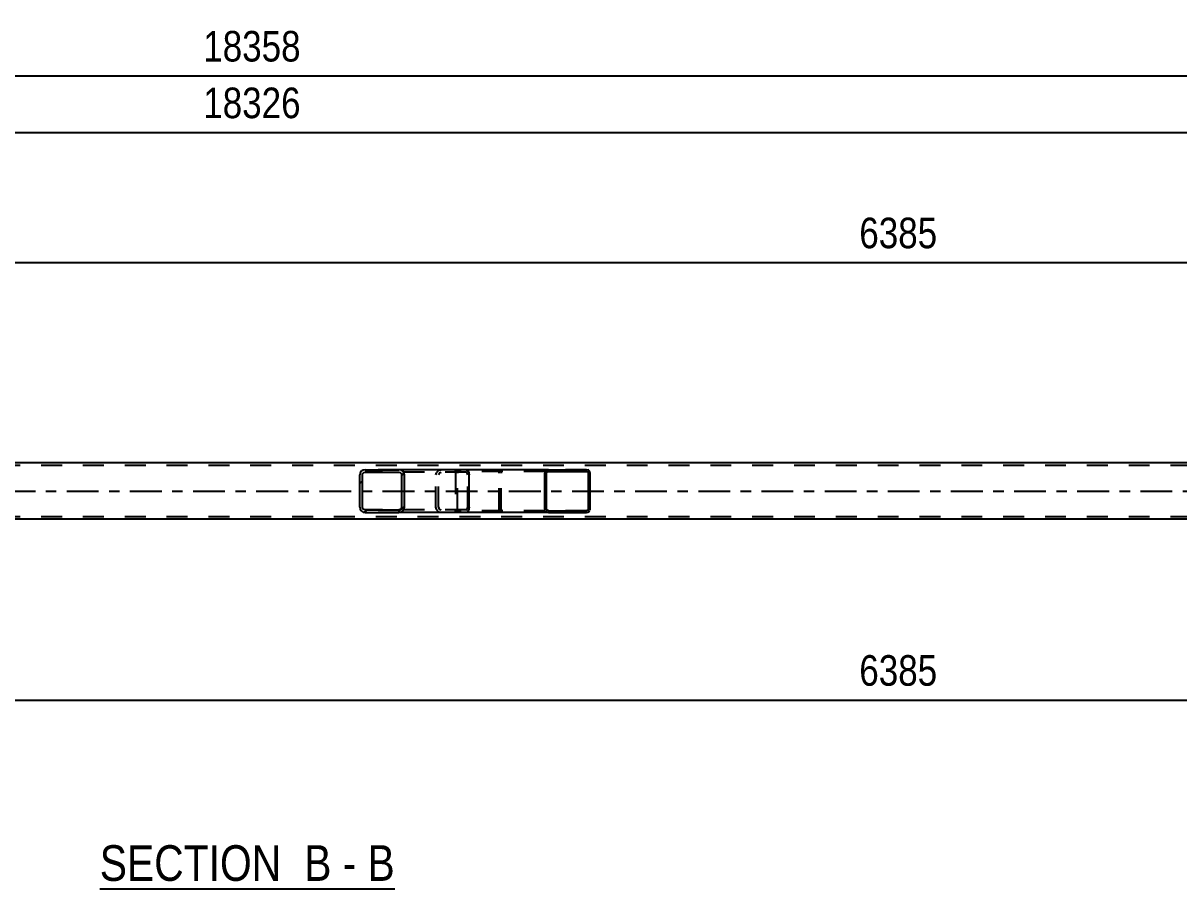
# Model space of a CAD drawing. Header units: millimetres. Extents: x 0 to 841, y 0 to 594.
# Drawn here: x 372.9 to 481.2, y 206.8 to 288 of the extents above; entities that cross this region are included whole.
import ezdxf

# ---------------------------------------------------------------- set-up
doc = ezdxf.new("R2010")
doc.units = ezdxf.units.MM
doc.linetypes.add('DXK_LINE_DOT2', pattern=[3.9198, 1.9599, -1.9599])
doc.linetypes.add('DXK_LINE_DOT3', pattern=[5.9187, 2.979, -0.9799, 0.9799, -0.9799])
doc.styles.add('Arial Narrow', font='ARIALN.TTF', dxfattribs={"height": 0.2})

# ---------------------------------------------------------------- blocks, each defined once
blk = doc.blocks.new('Unknown-318885939-12 - 2780')
at = {"color": 6, "linetype": 'Continuous'}
blk.add_line((380.07, 206.83), (407.72, 206.83), dxfattribs=at)
at = {"color": 0, "linetype": 'Continuous'}
for points in [[(398.18, 207.58), (398.18, 211.08), (380.07, 211.08), (380.07, 207.58)], [(401.79, 207.58), (401.79, 211.08), (399.23, 211.08), (399.23, 207.58)], [(404.11, 207.58), (404.11, 211.08), (402.84, 211.08), (402.84, 207.58)], [(407.72, 207.58), (407.72, 211.08), (405.16, 211.08), (405.16, 207.58)]]:
    blk.add_wipeout(points, dxfattribs=at)
at = {"color": 7, "linetype": 'Continuous', "style": 'Arial Narrow'}
for s, p in [('SECTION ', (380.07, 207.58)), ('B', (399.23, 207.58)), ('B', (405.16, 207.58)), ('-', (402.84, 207.58))]:
    blk.add_text(s, height=3.34, dxfattribs=at).set_placement(p)
blk = doc.blocks.new('Part-318885939-2904 - 2780')
at = {"linetype": 'Continuous'}
h = blk.add_hatch(dxfattribs=at)
h.set_pattern_fill('', scale=0.7, style=0, pattern_type=0)
h.set_pattern_definition([(45, (426.0023, 245.9117), (-1.57154, 1.57154), [])])
h.paths.add_polyline_path([(426.03, 245.79), (426, 245.91), (425.93, 246.02), (425.82, 246.08), (425.69, 246.11), (422.11, 246.11), (421.98, 246.08), (421.87, 246.02), (421.8, 245.91), (421.77, 245.79), (421.77, 242.43), (421.8, 242.31), (421.87, 242.2), (421.98, 242.13), (422.11, 242.11), (425.69, 242.11), (425.82, 242.13), (425.93, 242.2), (426, 242.31), (426.03, 242.43)])
h.paths.add_polyline_path([(425.84, 242.37), (425.81, 242.32), (425.75, 242.28), (425.69, 242.27), (422.11, 242.27), (422.05, 242.28), (421.99, 242.32), (421.95, 242.37), (421.94, 242.43), (421.94, 245.79), (421.95, 245.85), (421.99, 245.9), (422.05, 245.94), (422.11, 245.95), (425.69, 245.95), (425.75, 245.94), (425.81, 245.9), (425.84, 245.85), (425.86, 245.79), (425.86, 242.43)])
at = {"color": 7, "linetype": 'DXK_LINE_DOT2'}
for p, q in [((413.43, 245.81), (413.45, 245.91)), ((413.64, 245.9), (413.61, 245.85)), ((413.63, 246.08), (413.76, 246.11)), ((413.7, 245.94), (413.64, 245.9)), ((413.76, 245.95), (413.7, 245.94)), ((414.41, 246.11), (413.76, 246.11)), ((425.69, 245.95), (413.76, 245.95)), ((417.34, 246.11), (417.47, 246.08)), ((417.4, 245.94), (417.34, 245.95)), ((417.46, 245.9), (417.4, 245.94)), ((417.5, 245.85), (417.46, 245.9)), ((417.65, 245.91), (417.68, 245.79)), ((425.69, 246.11), (422.11, 246.11)), ((413.42, 245.79), (413.43, 245.81)), ((413.42, 245.79), (413.42, 242.43)), ((413.61, 245.85), (413.59, 245.79)), ((413.59, 242.43), (413.59, 245.79)), ((417.51, 245.79), (417.5, 245.85)), ((417.51, 242.43), (417.51, 245.79)), ((417.68, 242.43), (417.68, 245.79)), ((413.45, 242.31), (413.42, 242.43)), ((413.59, 242.43), (413.61, 242.37)), ((413.61, 242.37), (413.64, 242.32)), ((413.76, 242.11), (413.63, 242.13)), ((413.64, 242.32), (413.7, 242.28)), ((413.7, 242.28), (413.76, 242.27)), ((425.69, 242.27), (413.76, 242.27)), ((414.41, 242.11), (413.76, 242.11)), ((417.34, 242.27), (417.4, 242.28)), ((417.47, 242.13), (417.34, 242.11)), ((417.4, 242.28), (417.46, 242.32)), ((417.46, 242.32), (417.5, 242.37)), ((417.5, 242.37), (417.51, 242.43)), ((417.68, 242.43), (417.65, 242.31)), ((425.69, 242.11), (422.11, 242.11))]:
    blk.add_line(p, q, dxfattribs=at)
at = {"color": 2, "linetype": 'Continuous'}
for p, q in [((422.11, 246.11), (414.41, 246.11)), ((421.8, 245.91), (421.77, 245.79)), ((421.95, 245.85), (421.99, 245.9)), ((422.11, 246.11), (421.98, 246.08)), ((421.99, 245.9), (422.05, 245.94)), ((422.05, 245.94), (422.11, 245.95)), ((422.11, 246.11), (425.69, 246.11)), ((422.11, 245.95), (425.69, 245.95)), ((425.82, 246.08), (425.69, 246.11)), ((425.69, 245.95), (425.75, 245.94)), ((425.75, 245.94), (425.81, 245.9)), ((425.81, 245.9), (425.84, 245.85)), ((426.03, 245.79), (426, 245.91)), ((421.77, 242.43), (421.77, 245.79)), ((421.94, 245.79), (421.95, 245.85)), ((421.94, 242.43), (421.94, 245.79)), ((425.84, 245.85), (425.86, 245.79)), ((425.86, 242.43), (425.86, 245.79)), ((426.03, 242.43), (426.03, 245.79)), ((422.11, 242.11), (414.41, 242.11)), ((421.77, 242.43), (421.8, 242.31)), ((421.95, 242.37), (421.94, 242.43)), ((421.99, 242.32), (421.95, 242.37)), ((421.98, 242.13), (422.11, 242.11)), ((422.05, 242.28), (421.99, 242.32)), ((422.11, 242.27), (422.05, 242.28)), ((422.11, 242.27), (425.69, 242.27)), ((422.11, 242.11), (425.69, 242.11)), ((425.75, 242.28), (425.69, 242.27)), ((425.69, 242.11), (425.82, 242.13)), ((425.81, 242.32), (425.75, 242.28)), ((425.84, 242.37), (425.81, 242.32)), ((425.86, 242.43), (425.84, 242.37)), ((426, 242.31), (426.03, 242.43))]:
    blk.add_line(p, q, dxfattribs=at)
at = {"color": 7, "linetype": 'DXK_LINE_DOT2'}
for centre, start, end in [((413.75, 245.78), 110.7583, 155.68), ((417.35, 245.78), 24.32, 69.2417), ((413.75, 242.44), 204.32, 249.2417), ((417.35, 242.44), 290.7583, 335.68)]:
    blk.add_arc(centre, 0.331, start, end, dxfattribs=at)
at = {"color": 2, "linetype": 'Continuous'}
for centre, start, end in [((422.1, 245.78), 110.7583, 155.68), ((425.7, 245.78), 24.32, 69.2417), ((422.1, 242.44), 204.32, 249.2417), ((425.7, 242.44), 290.7583, 335.68)]:
    blk.add_arc(centre, 0.331, start, end, dxfattribs=at)
blk = doc.blocks.new('Part-318885939-2909 - 2780')
at = {"color": 2, "linetype": 'Continuous'}
for p, q in [((725.4, 246.75), (63.29, 246.75)), ((581.81, 241.47), (332.4, 241.47))]:
    blk.add_line(p, q, dxfattribs=at)
at = {"color": 7, "linetype": 'DXK_LINE_DOT2'}
for p, q in [((725.4, 246.51), (63.29, 246.51)), ((725.4, 241.71), (63.29, 241.71))]:
    blk.add_line(p, q, dxfattribs=at)
at = {"color": 7, "linetype": 'DXK_LINE_DOT3'}
blk.add_line((63.29, 244.11), (725.4, 244.11), dxfattribs=at)
blk = doc.blocks.new('Part-318885939-3021 - 2780')
at = {"linetype": 'Continuous'}
h = blk.add_hatch(dxfattribs=at)
h.set_pattern_fill('', scale=0.7, style=0, pattern_type=0)
h.set_pattern_definition([(45, (408.5785, 245.8129), (-1.57154, 1.57154), [])])
h.paths.add_polyline_path([(408.62, 245.63), (408.58, 245.81), (408.47, 245.97), (408.31, 246.07), (408.11, 246.11), (404.93, 246.11), (404.74, 246.07), (404.57, 245.97), (404.47, 245.81), (404.43, 245.63), (404.43, 242.59), (404.47, 242.41), (404.57, 242.25), (404.74, 242.15), (404.93, 242.11), (408.11, 242.11), (408.31, 242.15), (408.47, 242.25), (408.58, 242.41), (408.62, 242.59)])
h.paths.add_polyline_path([(408.35, 242.5), (408.29, 242.42), (408.21, 242.37), (408.11, 242.35), (404.93, 242.35), (404.83, 242.37), (404.75, 242.42), (404.7, 242.5), (404.68, 242.59), (404.68, 245.63), (404.7, 245.72), (404.75, 245.8), (404.83, 245.85), (404.93, 245.87), (408.11, 245.87), (408.21, 245.85), (408.29, 245.8), (408.35, 245.72), (408.37, 245.63), (408.37, 242.59)])
at = {"color": 2, "linetype": 'Continuous'}
for p, q in [((404.93, 246.11), (404.74, 246.07)), ((404.83, 245.85), (404.93, 245.87)), ((404.93, 246.11), (408.11, 246.11)), ((404.93, 245.87), (408.11, 245.87)), ((414.41, 246.11), (408.11, 246.11)), ((408.31, 246.07), (408.11, 246.11)), ((408.11, 245.87), (408.21, 245.85)), ((414.41, 246.11), (414.52, 246.07)), ((414.52, 246.07), (414.61, 245.97)), ((414.61, 245.97), (414.66, 245.81)), ((404.47, 245.81), (404.43, 245.63)), ((404.43, 242.59), (404.43, 245.63)), ((404.68, 245.63), (404.7, 245.72)), ((404.68, 242.59), (404.68, 245.63)), ((404.7, 245.72), (404.75, 245.8)), ((404.75, 245.8), (404.83, 245.85)), ((408.21, 245.85), (408.29, 245.8)), ((408.29, 245.8), (408.35, 245.72)), ((408.35, 245.72), (408.37, 245.63)), ((408.37, 242.59), (408.37, 245.63)), ((408.62, 245.63), (408.58, 245.81)), ((408.62, 242.59), (408.62, 245.63)), ((414.66, 245.81), (414.69, 245.63)), ((414.69, 242.59), (414.69, 245.63)), ((404.43, 242.59), (404.47, 242.41)), ((404.7, 242.5), (404.68, 242.59)), ((404.75, 242.42), (404.7, 242.5)), ((404.74, 242.15), (404.93, 242.11)), ((404.83, 242.37), (404.75, 242.42)), ((404.93, 242.35), (404.83, 242.37)), ((404.93, 242.35), (408.11, 242.35)), ((404.93, 242.11), (408.11, 242.11)), ((408.21, 242.37), (408.11, 242.35)), ((408.11, 242.11), (408.31, 242.15)), ((414.41, 242.11), (408.11, 242.11)), ((408.29, 242.42), (408.21, 242.37)), ((408.35, 242.5), (408.29, 242.42)), ((408.37, 242.59), (408.35, 242.5)), ((408.58, 242.41), (408.62, 242.59)), ((414.52, 242.15), (414.41, 242.11)), ((414.61, 242.25), (414.52, 242.15)), ((414.66, 242.41), (414.61, 242.25)), ((414.69, 242.59), (414.66, 242.41))]:
    blk.add_line(p, q, dxfattribs=at)
at = {"color": 7, "linetype": 'DXK_LINE_DOT2'}
for p, q in [((408.11, 246.11), (404.93, 246.11)), ((414.41, 245.87), (404.93, 245.87)), ((411.89, 246.07), (412.08, 246.11)), ((411.98, 245.85), (412.08, 245.87)), ((413.42, 245.87), (413.42, 246.11)), ((414.47, 245.85), (414.41, 245.87)), ((411.58, 245.63), (411.62, 245.81)), ((411.58, 242.59), (411.58, 245.63)), ((411.85, 245.72), (411.83, 245.63)), ((411.83, 242.59), (411.83, 245.63)), ((411.9, 245.8), (411.85, 245.72)), ((411.9, 245.8), (411.92, 245.81)), ((411.92, 245.81), (411.98, 245.85)), ((414.51, 245.8), (414.47, 245.85)), ((414.54, 245.72), (414.51, 245.8)), ((414.55, 245.63), (414.54, 245.72)), ((414.55, 242.59), (414.55, 245.63)), ((414.41, 242.35), (404.93, 242.35)), ((408.11, 242.11), (404.93, 242.11)), ((411.62, 242.41), (411.58, 242.59)), ((411.83, 242.59), (411.85, 242.5)), ((411.85, 242.5), (411.9, 242.42)), ((412.08, 242.11), (411.89, 242.15)), ((411.9, 242.42), (411.92, 242.41)), ((411.92, 242.41), (411.98, 242.37)), ((411.98, 242.37), (412.08, 242.35)), ((413.42, 242.11), (413.42, 242.35)), ((414.41, 242.35), (414.47, 242.37)), ((414.47, 242.37), (414.51, 242.42)), ((414.51, 242.42), (414.54, 242.5)), ((414.54, 242.5), (414.55, 242.59))]:
    blk.add_line(p, q, dxfattribs=at)
at = {"color": 2, "linetype": 'Continuous'}
for centre, start, end in [((404.92, 245.61), 111.1941, 156.1506), ((408.13, 245.61), 23.8494, 68.8059), ((404.92, 242.6), 203.8494, 248.8059), ((408.13, 242.6), 291.1941, 336.1506)]:
    blk.add_arc(centre, 0.492, start, end, dxfattribs=at)
at = {"color": 7, "linetype": 'DXK_LINE_DOT2'}
for centre, start, end in [((412.07, 245.61), 111.1941, 156.1506), ((412.07, 242.6), 203.8494, 248.8059)]:
    blk.add_arc(centre, 0.492, start, end, dxfattribs=at)
blk = doc.blocks.new('StraightDimension-318885939-3212 - 2780')
at = {"color": 7, "linetype": 'Continuous'}
blk.add_line((53.07, 277.71), (735.62, 277.71), dxfattribs=at)
at = {"color": 0}
blk.add_wipeout([(399.51, 278.46), (399.51, 282.66), (389.17, 282.66), (389.17, 278.46)], dxfattribs=at)
at = {"color": 3, "style": 'Arial Narrow'}
blk.add_text('18326', height=2.863, dxfattribs=at).set_placement((389.77, 279.06))
blk = doc.blocks.new('StraightDimension-318885939-3243 - 2780')
at = {"color": 7, "linetype": 'Continuous'}
blk.add_line((327.2, 224.52), (582.61, 224.52), dxfattribs=at)
at = {"color": 0}
blk.add_wipeout([(459.16, 225.27), (459.16, 229.47), (450.65, 229.47), (450.65, 225.27)], dxfattribs=at)
at = {"color": 3, "style": 'Arial Narrow'}
blk.add_text('6385', height=2.863, dxfattribs=at).set_placement((451.25, 225.87))
blk = doc.blocks.new('StraightDimension-318885939-3256 - 2780')
at = {"color": 7, "linetype": 'Continuous'}
blk.add_line((52.43, 283.02), (736.26, 283.02), dxfattribs=at)
at = {"color": 0}
blk.add_wipeout([(399.51, 283.77), (399.51, 287.97), (389.17, 287.97), (389.17, 283.77)], dxfattribs=at)
at = {"color": 3, "style": 'Arial Narrow'}
blk.add_text('18358', height=2.863, dxfattribs=at).set_placement((389.77, 284.37))
blk = doc.blocks.new('StraightDimension-318885939-3277 - 2780')
at = {"color": 7, "linetype": 'Continuous'}
blk.add_line((327.2, 265.52), (582.61, 265.52), dxfattribs=at)
at = {"color": 0}
blk.add_wipeout([(459.16, 266.27), (459.16, 270.47), (450.65, 270.47), (450.65, 266.27)], dxfattribs=at)
at = {"color": 3, "style": 'Arial Narrow'}
blk.add_text('6385', height=2.863, dxfattribs=at).set_placement((451.25, 266.87))

msp = doc.modelspace()

# ---------------------------------------------------------------- block references
for name in ['StraightDimension-318885939-3212 - 2780', 'Part-318885939-2909 - 2780', 'Part-318885939-3021 - 2780', 'Part-318885939-2904 - 2780', 'StraightDimension-318885939-3243 - 2780', 'Unknown-318885939-12 - 2780']:
    msp.add_blockref(name, (0, 0))

# ---------------------------------------------------------------- next in the draw order: block references
msp.add_blockref('StraightDimension-318885939-3256 - 2780', (0, 0))

# ---------------------------------------------------------------- next in the draw order: block references
msp.add_blockref('StraightDimension-318885939-3277 - 2780', (0, 0))

doc.saveas('drawing.dxf')
